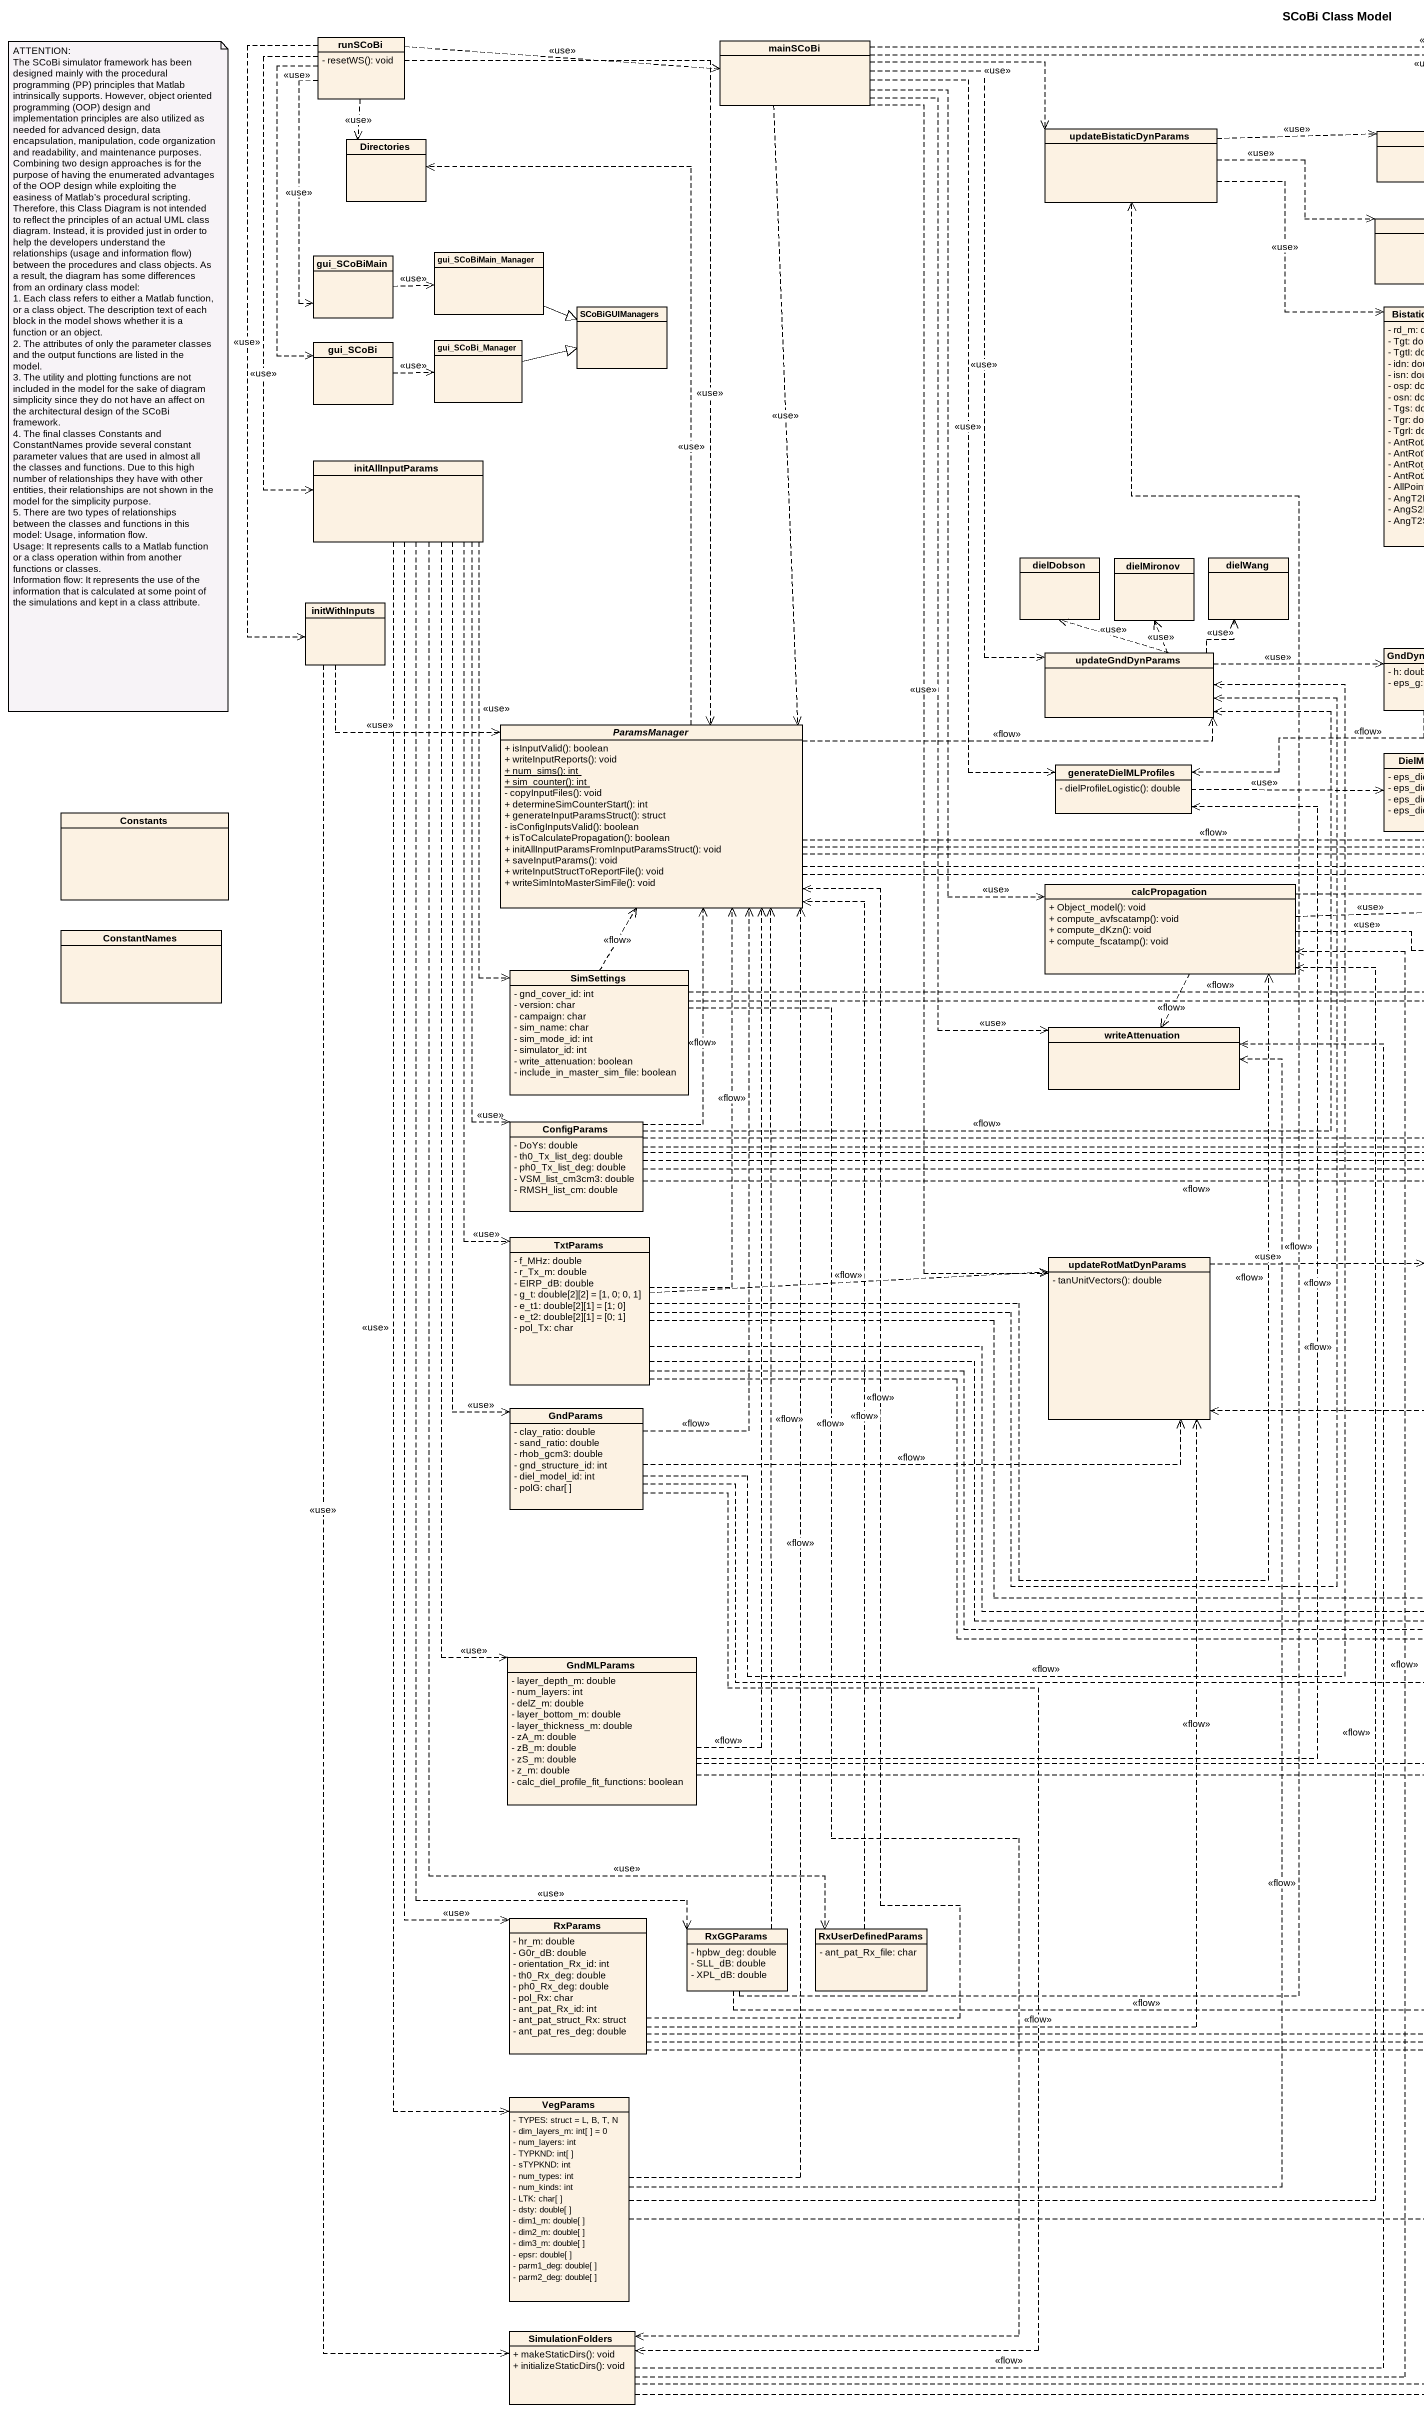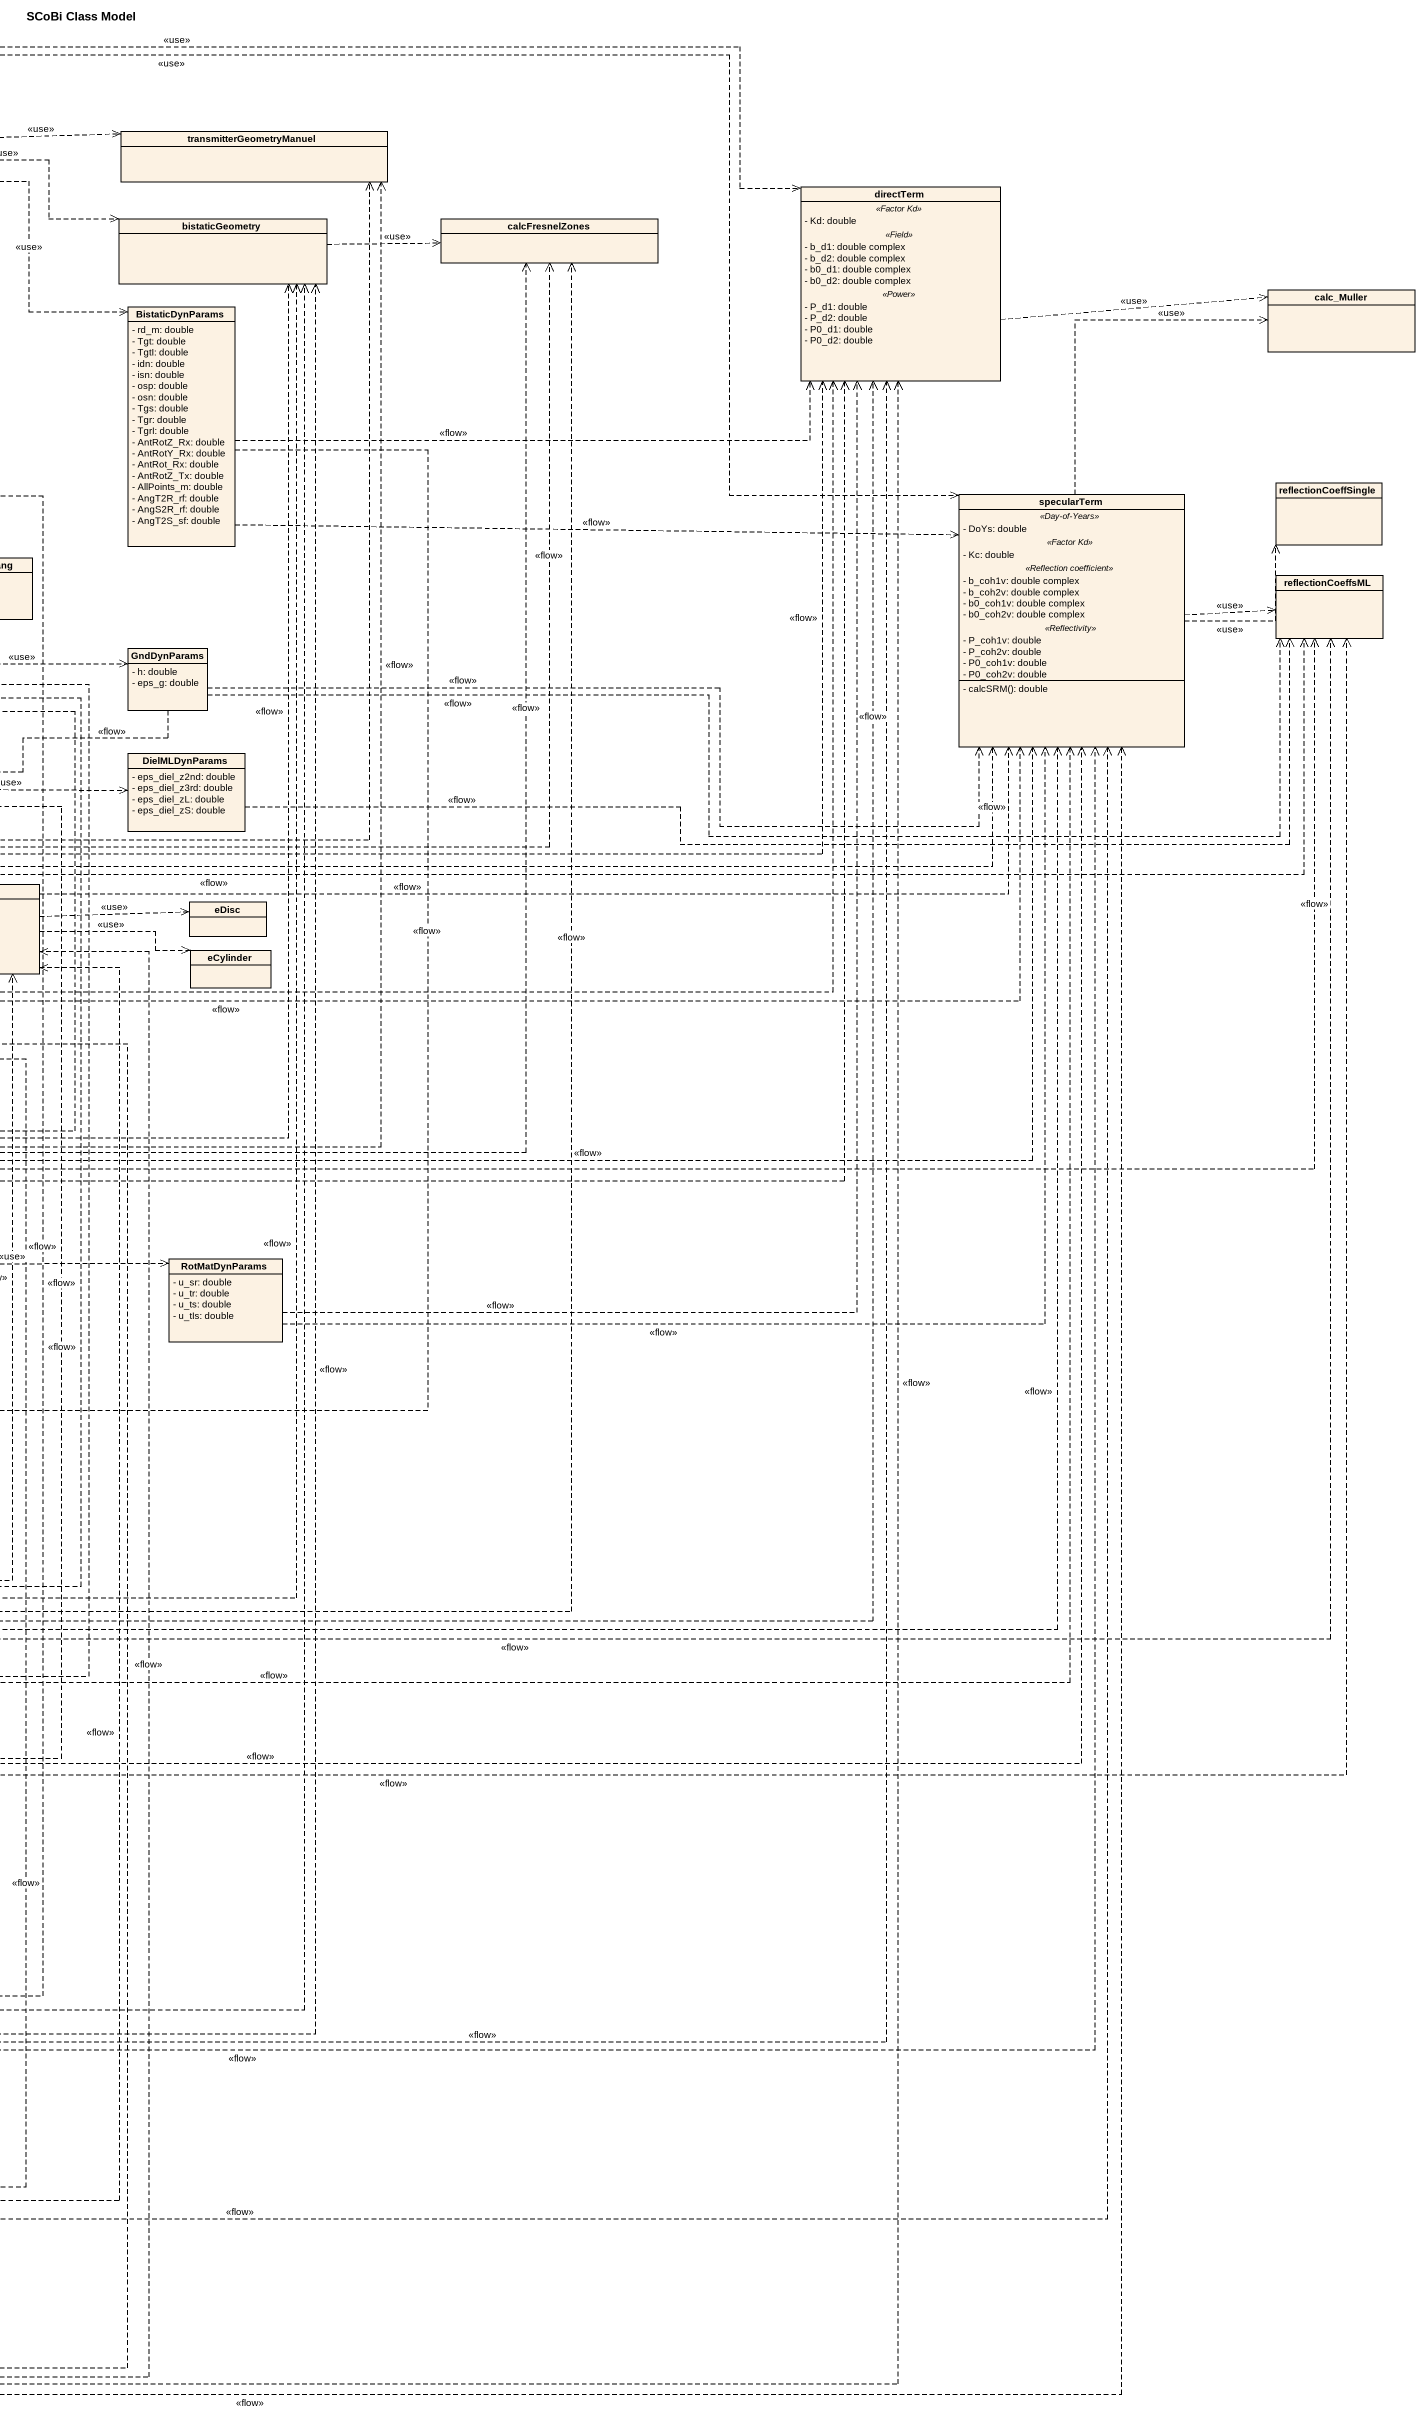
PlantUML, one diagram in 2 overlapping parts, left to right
@startuml
title SCoBi Class Model
hide circle
hide empty members
skinparam classAttributeIconSize 0
class runSCoBi {
  - resetWS(): void
}
class mainSCoBi
class Directories
class updateBistaticDynParams
class transmitterGeometryManuel
class directTerm {
  .. <<Factor Kd>> ..
  - Kd: double
  .. <<Field>> ..
  - b_d1: double complex
  - b_d2: double complex
  - b0_d1: double complex
  - b0_d2: double complex
  .. <<Power>> ..
  - P_d1: double
  - P_d2: double
  - P0_d1: double
  - P0_d2: double
}
class bistaticGeometry
class calcFresnelZones
class gui_SCoBiMain
class gui_SCoBiMain_Manager
class SCoBiGUIManagers
class BistaticDynParams {
  - rd_m: double
  - Tgt: double
  - TgtI: double
  - idn: double
  - isn: double
  - osp: double
  - osn: double
  - Tgs: double
  - Tgr: double
  - TgrI: double
  - AntRotZ_Rx: double
  - AntRotY_Rx: double
  - AntRot_Rx: double
  - AntRotZ_Tx: double
  - AllPoints_m: double
  - AngT2R_rf: double
  - AngS2R_rf: double
  - AngT2S_sf: double
}
class calc_Muller
class gui_SCoBi
class gui_SCoBi_Manager
class initAllInputParams
class specularTerm {
  .. <<Day-of-Years>> ..
  - DoYs: double
  .. <<Factor Kd>> ..
  - Kc: double
  .. <<Reflection coefficient>> ..
  - b_coh1v: double complex
  - b_coh2v: double complex
  - b0_coh1v: double complex
  - b0_coh2v: double complex
  .. <<Reflectivity>> ..
  - P_coh1v: double
  - P_coh2v: double
  - P0_coh1v: double
  - P0_coh2v: double
  --
  - calcSRM(): double
}
class reflectionCoeffSingle
class dielDobson
class dielMironov
class dielWang
class reflectionCoeffsML
class initWithInputs
class updateGndDynParams
class GndDynParams {
  - h: double
  - eps_g: double
}
abstract class ParamsManager {
  + isInputValid(): boolean
  + writeInputReports(): void
  {static} + num_sims(): int
  {static} + sim_counter(): int
  - copyInputFiles(): void
  + determineSimCounterStart(): int
  + generateInputParamsStruct(): struct
  - isConfigInputsValid(): boolean
  + isToCalculatePropagation(): boolean
  + initAllInputParamsFromInputParamsStruct(): void
  + saveInputParams(): void
  + writeInputStructToReportFile(): void
  + writeSimIntoMasterSimFile(): void
}
class DielMLDynParams {
  - eps_diel_z2nd: double
  - eps_diel_z3rd: double
  - eps_diel_zL: double
  - eps_diel_zS: double
}
class generateDielMLProfiles {
  - dielProfileLogistic(): double
}
class Constants
class calcPropagation {
  + Object_model(): void
  + compute_avfscatamp(): void
  + compute_dKzn(): void
  + compute_fscatamp(): void
}
class eDisc
class ConstantNames
class eCylinder
class SimSettings {
  - gnd_cover_id: int
  - version: char
  - campaign: char
  - sim_name: char
  - sim_mode_id: int
  - simulator_id: int
  - write_attenuation: boolean
  - include_in_master_sim_file: boolean
}
class writeAttenuation
class ConfigParams {
  - DoYs: double
  - th0_Tx_list_deg: double
  - ph0_Tx_list_deg: double
  - VSM_list_cm3cm3: double
  - RMSH_list_cm: double
}
class TxtParams {
  - f_MHz: double
  - r_Tx_m: double
  - EIRP_dB: double
  - g_t: double[2][2] = [1, 0; 0, 1]
  - e_t1: double[2][1] = [1; 0]
  - e_t2: double[2][1] = [0; 1]
  - pol_Tx: char
}
class updateRotMatDynParams {
  - tanUnitVectors(): double
}
class RotMatDynParams {
  - u_sr: double
  - u_tr: double
  - u_ts: double
  - u_tIs: double
}
class GndParams {
  - clay_ratio: double
  - sand_ratio: double
  - rhob_gcm3: double
  - gnd_structure_id: int
  - diel_model_id: int
  - polG: char[ ]
}
class GndMLParams {
  - layer_depth_m: double
  - num_layers: int
  - delZ_m: double
  - layer_bottom_m: double
  - layer_thickness_m: double
  - zA_m: double
  - zB_m: double
  - zS_m: double
  - z_m: double
  - calc_diel_profile_fit_functions: boolean
}
class RxParams {
  - hr_m: double
  - G0r_dB: double
  - orientation_Rx_id: int
  - th0_Rx_deg: double
  - ph0_Rx_deg: double
  - pol_Rx: char
  - ant_pat_Rx_id: int
  - ant_pat_struct_Rx: struct
  - ant_pat_res_deg: double
}
class RxGGParams {
  - hpbw_deg: double
  - SLL_dB: double
  - XPL_dB: double
}
class RxUserDefinedParams {
  - ant_pat_Rx_file: char
}
class VegParams {
  - TYPES: struct = L, B, T, N
  - dim_layers_m: int[ ] = 0
  - num_layers: int
  - TYPKND: int[ ]
  - sTYPKND: int
  - num_types: int
  - num_kinds: int
  - LTK: char[ ]
  - dsty: double[ ]
  - dim1_m: double[ ]
  - dim2_m: double[ ]
  - dim3_m: double[ ]
  - epsr: double[ ]
  - parm1_deg: double[ ]
  - parm2_deg: double[ ]
}
class SimulationFolders {
  + makeStaticDirs(): void
  + initializeStaticDirs(): void
}
runSCoBi .right.> mainSCoBi : <<use>>
runSCoBi ..> Directories : <<use>>
runSCoBi ..> gui_SCoBiMain : <<use>>
runSCoBi ..> gui_SCoBi : <<use>>
runSCoBi ..> initAllInputParams : <<use>>
runSCoBi ..> initWithInputs : <<use>>
runSCoBi ..> ParamsManager : <<use>>
mainSCoBi .right.> updateBistaticDynParams : <<use>>
mainSCoBi .right.> directTerm : <<use>>
mainSCoBi .right.> specularTerm : <<use>>
mainSCoBi ..> updateGndDynParams : <<use>>
mainSCoBi ..> ParamsManager : <<use>>
mainSCoBi ..> generateDielMLProfiles : <<use>>
mainSCoBi ..> calcPropagation : <<use>>
mainSCoBi ..> writeAttenuation : <<use>>
mainSCoBi ..> updateRotMatDynParams : <<use>>
updateBistaticDynParams .right.> transmitterGeometryManuel : <<use>>
updateBistaticDynParams .right.> bistaticGeometry : <<use>>
updateBistaticDynParams ..> BistaticDynParams : <<use>>
directTerm .right.> calc_Muller : <<use>>
bistaticGeometry .right.> calcFresnelZones : <<use>>
gui_SCoBiMain .right.> gui_SCoBiMain_Manager : <<use>>
gui_SCoBiMain_Manager -right-|> SCoBiGUIManagers
BistaticDynParams .right.> directTerm : <<flow>>
BistaticDynParams .right.> specularTerm : <<flow>>
BistaticDynParams ..> updateRotMatDynParams : <<flow>>
gui_SCoBi .right.> gui_SCoBi_Manager : <<use>>
gui_SCoBi_Manager -right-|> SCoBiGUIManagers
initAllInputParams ..> SimSettings : <<use>>
initAllInputParams ..> ConfigParams : <<use>>
initAllInputParams ..> TxtParams : <<use>>
initAllInputParams ..> GndParams : <<use>>
initAllInputParams ..> GndMLParams : <<use>>
initAllInputParams ..> RxParams : <<use>>
initAllInputParams ..> RxGGParams : <<use>>
initAllInputParams ..> RxUserDefinedParams : <<use>>
initAllInputParams ..> VegParams : <<use>>
specularTerm .up.> calc_Muller : <<use>>
specularTerm .right.> reflectionCoeffSingle : <<use>>
specularTerm .right.> reflectionCoeffsML : <<use>>
initWithInputs .right.> ParamsManager : <<use>>
initWithInputs ..> SimulationFolders : <<use>>
updateGndDynParams .up.> dielDobson : <<use>>
updateGndDynParams .up.> dielMironov : <<use>>
updateGndDynParams .up.> dielWang : <<use>>
updateGndDynParams .right.> GndDynParams : <<use>>
GndDynParams .right.> specularTerm : <<flow>>
GndDynParams .right.> reflectionCoeffsML : <<flow>>
GndDynParams .left.> generateDielMLProfiles : <<flow>>
ParamsManager .up.> Directories : <<use>>
ParamsManager .up.> transmitterGeometryManuel : <<flow>>
ParamsManager .right.> directTerm : <<flow>>
ParamsManager .right.> calcFresnelZones : <<flow>>
ParamsManager .right.> specularTerm : <<flow>>
ParamsManager .right.> reflectionCoeffsML : <<flow>>
ParamsManager .right.> updateGndDynParams : <<flow>>
DielMLDynParams .right.> reflectionCoeffsML : <<flow>>
generateDielMLProfiles .right.> DielMLDynParams : <<use>>
calcPropagation .right.> specularTerm : <<flow>>
calcPropagation .right.> eDisc : <<use>>
calcPropagation .right.> eCylinder : <<use>>
calcPropagation ..> writeAttenuation : <<flow>>
SimSettings .right.> directTerm : <<flow>>
SimSettings .right.> specularTerm : <<flow>>
SimSettings .up.> ParamsManager : <<flow>>
SimSettings ..> SimulationFolders : <<flow>>
ConfigParams .up.> transmitterGeometryManuel : <<flow>>
ConfigParams .right.> directTerm : <<flow>>
ConfigParams .up.> bistaticGeometry : <<flow>>
ConfigParams .up.> calcFresnelZones : <<flow>>
ConfigParams .right.> specularTerm : <<flow>>
ConfigParams .right.> reflectionCoeffsML : <<flow>>
ConfigParams .up.> updateGndDynParams : <<flow>>
ConfigParams .up.> ParamsManager : <<flow>>
TxtParams .up.> directTerm : <<flow>>
TxtParams .up.> bistaticGeometry : <<flow>>
TxtParams .up.> calcFresnelZones : <<flow>>
TxtParams .right.> specularTerm : <<flow>>
TxtParams .right.> reflectionCoeffsML : <<flow>>
TxtParams .up.> updateGndDynParams : <<flow>>
TxtParams .up.> ParamsManager : <<flow>>
TxtParams .up.> calcPropagation : <<flow>>
TxtParams .right.> updateRotMatDynParams : <<flow>>
updateRotMatDynParams .right.> RotMatDynParams : <<use>>
RotMatDynParams .up.> directTerm : <<flow>>
RotMatDynParams .up.> specularTerm : <<flow>>
GndParams .right.> specularTerm : <<flow>>
GndParams .up.> updateGndDynParams : <<flow>>
GndParams .up.> ParamsManager : <<flow>>
GndParams .right.> updateRotMatDynParams : <<flow>>
GndParams ..> SimulationFolders : <<flow>>
GndMLParams .up.> specularTerm : <<flow>>
GndMLParams .right.> reflectionCoeffsML : <<flow>>
GndMLParams .up.> ParamsManager : <<flow>>
GndMLParams .up.> generateDielMLProfiles : <<flow>>
RxParams .up.> directTerm : <<flow>>
RxParams .up.> bistaticGeometry : <<flow>>
RxParams .up.> specularTerm : <<flow>>
RxParams .up.> ParamsManager : <<flow>>
RxParams .up.> updateRotMatDynParams : <<flow>>
RxGGParams .up.> updateBistaticDynParams : <<flow>>
RxGGParams .up.> bistaticGeometry : <<flow>>
RxGGParams .up.> ParamsManager : <<flow>>
RxUserDefinedParams .up.> ParamsManager : <<flow>>
VegParams .up.> specularTerm : <<flow>>
VegParams .up.> ParamsManager : <<flow>>
VegParams .up.> calcPropagation : <<flow>>
VegParams .up.> writeAttenuation : <<flow>>
SimulationFolders .up.> directTerm : <<flow>>
SimulationFolders .up.> specularTerm : <<flow>>
SimulationFolders .up.> calcPropagation : <<flow>>
SimulationFolders .up.> writeAttenuation : <<flow>>
note as N1
  ATTENTION:
  The SCoBi simulator framework has been designed mainly with the procedural programming (PP) principles that Matlab intrinsically supports. However, object oriented programming (OOP) design and implementation principles are also utilized as needed for advanced design, data encapsulation, manipulation, code organization and readability, and maintenance purposes. Combining two design approaches is for the purpose of having the enumerated advantages of the OOP design while exploiting the easiness of Matlab’s procedural scripting.
  Therefore, this Class Diagram is not intended to reflect the principles of an actual UML class diagram. Instead, it is provided just in order to help the developers understand the relationships (usage and information flow) between the procedures and class objects. As a result, the diagram has some differences from an ordinary class model:
  1. Each class refers to either a Matlab function, or a class object. The description text of each block in the model shows whether it is a function or an object.
  2. The attributes of only the parameter classes and the output functions are listed in the model.
  3. The utility and plotting functions are not included in the model for the sake of diagram simplicity since they do not have an affect on the architectural design of the SCoBi framework.
  4. The final classes Constants and ConstantNames provide several constant parameter values that are used in almost all the classes and functions. Due to this high number of relationships they have with other entities, their relationships are not shown in the model for the simplicity purpose.
  5. There are two types of relationships between the classes and functions in this model: Usage, information flow.
  Usage: It represents calls to a Matlab function or a class operation within from another functions or classes.
  Information flow: It represents the use of the information that is calculated at some point of the simulations and kept in a class attribute.
end note
@enduml
